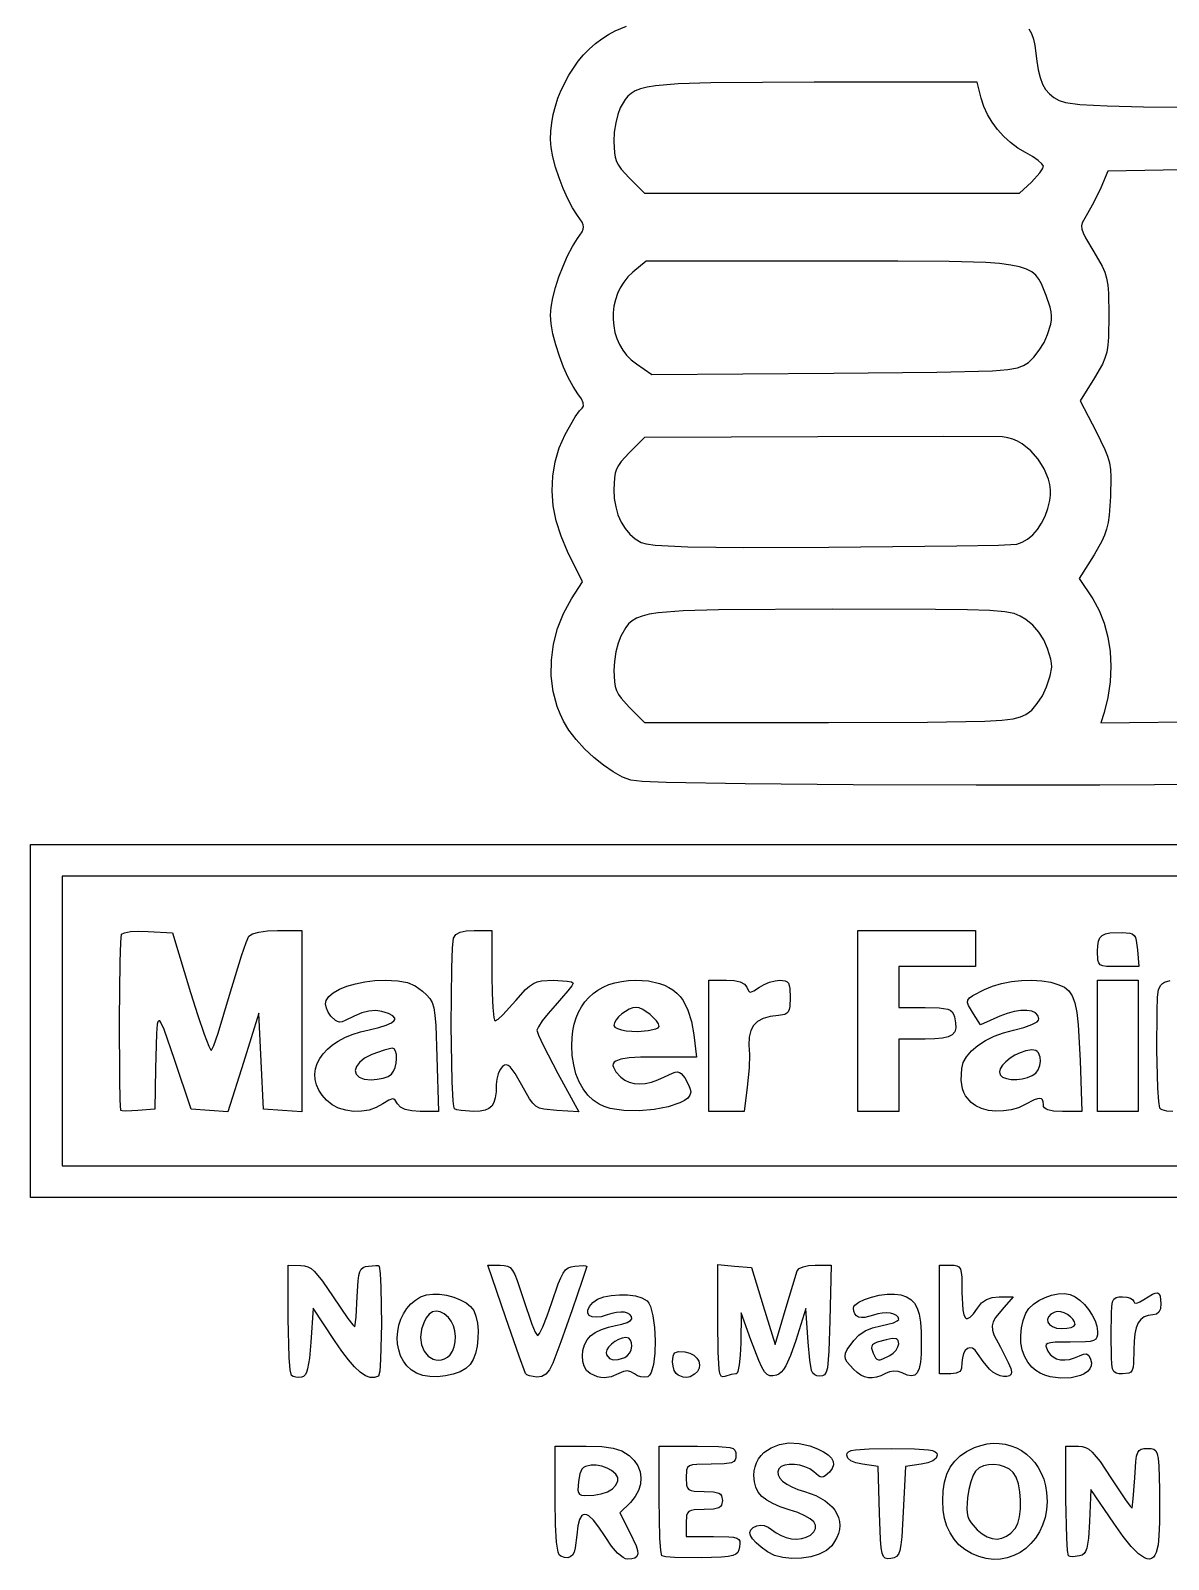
# Model space of a CAD drawing. Extents: x -22 to 140, y -125 to 113.
# Drawn here: x -21.8 to 67, y -125.5 to -6.3 of the extents above; entities that cross this region are included whole.
import ezdxf

# ---------------------------------------------------------------- set-up
doc = ezdxf.new("R2010")
doc.units = 0
doc.layers.get('0').update_dxf_attribs({"linetype": 'CONTINUOUS'})

msp = doc.modelspace()

# ---------------------------------------------------------------- linework, layer by layer
at = {"color": 7}
for points in [[(25.022129, -64.73367), (24.354734, -64.483288), (23.62645, -64.083768), (22.868941, -63.56289), (22.113872, -62.948431), (21.392908, -62.268159), (20.737713, -61.549859), (20.179952, -60.821299), (19.751291, -60.110257), (19.493739, -59.556721), (19.276529, -58.986663), (18.96251, -57.806404), (18.807981, -56.588347), (18.811687, -55.351353), (18.972376, -54.114285), (19.288795, -52.896005), (19.759689, -51.715374), (20.383806, -50.591254), (21.241423, -49.25691), (20.082336, -46.887088), (19.569827, -45.696288), (19.197066, -44.508739), (18.96416, -43.329792), (18.871214, -42.164796), (18.918337, -41.019095), (19.105634, -39.898038), (19.433212, -38.806978), (19.901177, -37.751258), (20.678777, -36.394466), (20.998926, -35.930055), (21.215797, -35.698128), (21.322537, -35.542714), (21.300459, -35.297494), (21.153133, -34.974445), (20.884128, -34.585552), (20.502534, -34.020131), (20.124413, -33.314011), (19.764375, -32.509034), (19.437034, -31.64704), (19.157, -30.769868), (18.938885, -29.919363), (18.797301, -29.137359), (18.746859, -28.465704), (18.794319, -27.837556), (18.928338, -27.104165), (19.136381, -26.301184), (19.405912, -25.464265), (19.724393, -24.629054), (20.079288, -23.831206), (20.45806, -23.106366), (20.848173, -22.49019), (21.205349, -21.953118), (21.294824, -21.754208), (21.324963, -21.575917), (21.295821, -21.39889), (21.207452, -21.203782), (20.853253, -20.681905), (20.470557, -20.086354), (20.09478, -19.372955), (19.739516, -18.579933), (19.418361, -17.745524), (19.144909, -16.907947), (18.932755, -16.105434), (18.795493, -15.376215), (18.746718, -14.758512), (18.77132, -14.102393), (18.843823, -13.447762), (18.962283, -12.797892), (19.124749, -12.156056), (19.329275, -11.525527), (19.573913, -10.909577), (20.175733, -9.734505), (20.52902, -9.181928), (20.914628, -8.657017), (21.330608, -8.163052), (21.775014, -7.703301), (22.245897, -7.281034), (22.741309, -6.899529), (23.259304, -6.562056), (23.797932, -6.271889), (24.6699, -5.918208)], [(56.074634, -6.132884), (56.278004, -6.49434), (56.426788, -6.920063), (56.536559, -7.415443), (56.701331, -8.636728), (56.805166, -9.328201), (56.94928, -9.923777), (57.138581, -10.430597), (57.377984, -10.855799), (57.672396, -11.20652), (58.026732, -11.489902), (58.445899, -11.713077), (58.93481, -11.883187), (60.058633, -12.01961), (62.184618, -12.131627), (65.007972, -12.207652), (68.2239, -12.236106)], [(56.266266, -18.075552), (56.925537, -17.358103), (57.126087, -17.056995), (57.199744, -16.847998), (57.090008, -16.651283), (56.791225, -16.38361), (56.34903, -16.08015), (55.809066, -15.776075), (55.208065, -15.424218), (54.640031, -15.002366), (54.112676, -14.52), (53.633714, -13.986603), (53.210863, -13.411654), (52.851834, -12.804637), (52.564346, -12.17503), (52.356105, -11.532317), (52.038775, -10.297595), (39.325962, -10.297595), (31.262085, -10.334061), (28.718583, -10.412806), (26.944019, -10.561374), (26.292741, -10.668751), (25.770881, -10.801875), (25.3575, -10.963509), (25.031659, -11.156417), (24.772418, -11.383366), (24.558839, -11.647114), (24.184908, -12.296072), (23.991131, -12.800231), (23.832448, -13.459508), (23.725232, -14.188415), (23.685855, -14.901463), (23.729813, -15.790263), (23.796389, -16.144065), (23.903032, -16.46194), (24.057492, -16.762239), (24.267523, -17.063314), (24.885299, -17.741206), (26.084744, -18.94065), (40.708766, -18.94065), (55.332816, -18.94065), (56.266266, -18.075552)], [(69.445203, -17.108557), (62.229966, -17.216526), (61.679068, -18.519668), (61.117466, -19.701967), (60.540838, -20.714572), (60.233709, -21.256114), (60.178385, -21.49245), (60.196899, -21.745025), (60.295479, -22.043235), (60.480391, -22.416476), (61.13419, -23.505645), (61.783758, -24.626928), (61.992233, -25.10085), (62.137947, -25.579042), (62.231989, -26.108073), (62.285437, -26.73451), (62.314895, -28.465867), (62.28527, -30.184925), (62.232963, -30.809003), (62.142087, -31.334868), (62.002455, -31.806591), (61.803889, -32.268242), (61.189223, -33.337587), (60.063552, -35.148401), (61.310438, -37.539775), (61.992352, -38.920979), (62.206953, -39.464951), (62.351307, -39.974159), (62.435906, -40.495844), (62.47124, -41.077244), (62.436081, -42.608167), (62.331978, -44.060364), (62.247486, -44.631158), (62.130003, -45.138792), (61.971013, -45.613543), (61.761988, -46.085695), (61.159759, -47.143323), (60.00468, -49.001457), (61.055365, -50.587715), (61.55975, -51.485633), (61.955493, -52.481573), (62.240676, -53.556408), (62.413391, -54.691009), (62.47172, -55.866247), (62.413749, -57.062994), (62.237569, -58.262119), (61.941261, -59.444495), (61.69172, -60.260622), (70.646349, -60.15005)], [(56.027842, -32.137943), (56.454175, -31.738991), (56.879066, -31.197925), (57.253304, -30.585768), (57.527684, -29.973538), (57.77859, -29.161317), (57.83624, -28.828904), (57.847388, -28.512533), (57.811057, -28.18739), (57.726275, -27.828661), (57.40746, -26.911181), (57.046864, -26.009515), (56.850669, -25.646654), (56.608579, -25.336856), (56.294121, -25.075927), (55.880818, -24.859674), (55.342203, -24.683912), (54.651797, -24.544443), (53.783128, -24.43708), (52.709724, -24.357629), (49.84282, -24.265707), (45.839295, -24.235139), (40.487363, -24.232317), (26.20943, -24.232317), (25.168453, -25.108225), (24.788373, -25.472698), (24.462375, -25.876766), (24.190223, -26.31431), (23.971679, -26.779214), (23.806509, -27.265353), (23.694475, -27.766617), (23.635343, -28.276883), (23.628874, -28.790034), (23.674835, -29.29995), (23.772987, -29.800513), (23.923096, -30.285605), (24.124925, -30.74911), (24.378238, -31.184906), (24.682799, -31.586878), (25.038372, -31.948905), (25.44472, -32.264869), (26.6563, -33.081344), (40.844346, -32.978358), (48.884721, -32.905466), (53.23297, -32.788826), (54.426823, -32.691725), (55.182781, -32.556828), (55.66255, -32.37519), (56.027845, -32.137858), (56.027845, -32.137858)], [(55.135946, -46.309701), (55.55801, -46.172414), (55.971869, -45.926282), (56.367299, -45.58477), (56.734086, -45.161344), (57.062011, -44.669462), (57.340858, -44.122586), (57.560404, -43.534183), (57.710434, -42.917711), (57.756015, -42.507239), (57.749891, -42.090024), (57.695273, -41.670365), (57.595346, -41.252572), (57.272343, -40.439792), (56.806431, -39.686111), (56.223162, -39.025965), (55.548089, -38.493787), (55.18411, -38.286444), (54.806765, -38.124006), (54.419243, -38.010775), (54.024741, -37.951054), (49.427708, -37.917693), (39.613769, -37.93584), (26.084741, -37.990721), (24.885297, -39.190165), (24.266092, -39.86942), (24.056002, -40.170885), (23.90176, -40.471892), (23.795494, -40.791181), (23.729335, -41.147495), (23.685852, -42.046152), (23.723059, -42.751606), (23.832428, -43.416355), (24.010583, -44.033835), (24.254149, -44.597492), (24.559749, -45.100762), (24.924007, -45.537092), (25.343547, -45.899919), (25.814993, -46.182684), (26.217408, -46.300765), (26.923148, -46.395832), (29.455031, -46.522307), (33.831496, -46.572898), (40.47339, -46.558392), (50.443192, -46.454241), (53.689755, -46.382937), (55.135935, -46.309695), (55.135935, -46.309703)], [(55.822232, -59.610602), (56.288519, -59.250871), (56.729929, -58.749478), (57.121766, -58.13937), (57.439337, -57.453479), (57.739048, -56.582934), (57.849967, -55.918856), (57.836364, -55.605183), (57.777656, -55.272254), (57.527695, -54.454137), (57.233602, -53.787226), (56.841051, -53.175366), (56.366063, -52.639739), (55.824653, -52.201538), (55.40165, -51.935936), (54.913253, -51.736286), (54.182966, -51.593177), (53.034294, -51.497196), (51.290742, -51.438929), (48.77582, -51.408965), (40.725877, -51.396293), (31.86404, -51.432341), (29.085097, -51.513221), (27.157836, -51.667847), (26.455075, -51.780276), (25.895022, -51.920098), (25.454275, -52.090297), (25.109429, -52.293856), (24.837081, -52.533764), (24.613827, -52.813001), (24.220985, -53.501414), (24.013202, -54.032652), (23.843051, -54.714106), (23.728086, -55.457999), (23.685864, -56.176551), (23.729822, -57.06535), (23.796398, -57.419153), (23.903041, -57.737028), (24.057501, -58.037326), (24.267532, -58.338401), (24.885308, -59.016293), (26.084752, -60.215738), (40.441284, -60.215738), (48.169254, -60.197817), (52.634179, -60.117527), (53.959198, -60.041553), (54.847893, -59.935059), (55.426742, -59.793068), (55.822226, -59.610602), (55.822226, -59.610602)], [(70.144315, -65.055552), (61.601231, -65.111864), (51.968383, -65.122363), (42.369912, -65.088397), (33.929949, -65.011356), (27.772635, -64.892609), (25.901264, -64.818023), (25.022107, -64.733526), (25.022248, -64.733526)], [(-21.822454, -83.499221), (-21.822454, -69.740887), (58.963686, -69.740887), (139.749798, -69.740887), (139.749798, -83.499221), (139.749798, -97.257554), (58.963686, -97.257554), (-21.822454, -97.257554), (-21.822454, -83.499221)], [(137.280353, -83.499221), (137.280353, -72.210332), (58.963686, -72.210332), (-19.35301, -72.210332), (-19.35301, -83.499221), (-19.35301, -94.788109), (58.963686, -94.788109), (137.280353, -94.788109), (137.280353, -83.499221)], [(-14.786753, -90.487878), (-14.833275, -89.671288), (-14.862408, -88.027914), (-14.872907, -83.39917), (-14.827052, -78.878385), (-14.78574, -77.369958), (-14.733639, -76.742296), (-14.503368, -76.619114), (-14.031459, -76.534543), (-13.386688, -76.496156), (-12.637828, -76.511508), (-10.751794, -76.62004), (-9.347823, -81.277965), (-8.783802, -83.074877), (-8.285962, -84.52417), (-7.908222, -85.477855), (-7.781239, -85.722604), (-7.7045, -85.787955), (-7.519317, -85.402485), (-7.192058, -84.462293), (-6.296184, -81.482805), (-5.371141, -78.417239), (-5.012338, -77.383874), (-4.788638, -76.884623), (-4.511311, -76.707664), (-4.010283, -76.568088), (-3.33952, -76.476533), (-2.552986, -76.443651), (-0.655917, -76.443651), (-0.655917, -83.51949), (-0.655917, -90.595331), (-2.155222, -90.486851), (-3.654528, -90.378373), (-3.830917, -86.640283), (-4.007306, -82.902194), (-5.220128, -86.745521), (-6.432921, -90.588852), (-7.865959, -90.483614), (-9.29897, -90.378373), (-10.590786, -86.497818), (-11.394572, -84.17641), (-11.646974, -83.620562), (-11.743003, -83.497282), (-11.821659, -83.478401), (-11.885001, -83.564902), (-11.935084, -83.757764), (-12.003703, -84.466489), (-12.072368, -87.20337), (-12.121192, -90.37837), (-13.444109, -90.487861), (-14.384217, -90.533028), (-14.674711, -90.521739), (-14.786753, -90.487864), (-14.786753, -90.487864)], [(11.248896, -90.347518), (11.198202, -90.159058), (11.153031, -89.723522), (11.079887, -88.249419), (11.006781, -83.856534), (11.03962, -79.380136), (11.098906, -77.801642), (11.188444, -77.0315), (11.370074, -76.766962), (11.688224, -76.584071), (12.156224, -76.47793), (12.787402, -76.44364), (14.16078, -76.44364), (14.16078, -79.971417), (14.182717, -81.341189), (14.242454, -82.462912), (14.330872, -83.220831), (14.382987, -83.427192), (14.438853, -83.499195), (14.651527, -83.373931), (15.025035, -83.032868), (16.043907, -81.911695), (16.805142, -81.054092), (17.114512, -80.774444), (17.40945, -80.576115), (17.714752, -80.445517), (18.055218, -80.369057), (18.940833, -80.324195), (20.049603, -80.390328), (20.386899, -80.461911), (20.510779, -80.549327), (20.399434, -80.757536), (20.096265, -81.158021), (19.099668, -82.305336), (18.55176, -82.930876), (18.103071, -83.502413), (17.799902, -83.956768), (17.688557, -84.23076), (17.816976, -84.61955), (18.166631, -85.38646), (19.316048, -87.610998), (20.943539, -90.596675), (19.227853, -90.48752), (18.233827, -90.390181), (17.889558, -90.296128), (17.607612, -90.143059), (17.358362, -89.909407), (17.11218, -89.573597), (16.510505, -88.509235), (15.988488, -87.590771), (15.606611, -87.082737), (15.448531, -86.963504), (15.301854, -86.923925), (15.158703, -86.956347), (15.011199, -87.053124), (14.817976, -87.291316), (14.659741, -87.634538), (14.552825, -88.036883), (14.513557, -88.452429), (14.496815, -89.033742), (14.440597, -89.502355), (14.33591, -89.869117), (14.173761, -90.144868), (13.94516, -90.340462), (13.641115, -90.466743), (13.252632, -90.534558), (12.770722, -90.554765), (11.78142, -90.493892), (11.433094, -90.427999), (11.248895, -90.347532), (11.248895, -90.347532)], [(42.735784, -83.499204), (42.735784, -76.443648), (47.321896, -76.443648), (51.90801, -76.443648), (51.90801, -77.854759), (51.90801, -79.26587), (48.909396, -79.26587), (45.910784, -79.26587), (45.910784, -80.85337), (45.910784, -82.44087), (47.986303, -82.44087), (49.080964, -82.465706), (49.736485, -82.568717), (49.940593, -82.662914), (50.084148, -82.792705), (50.183556, -82.963436), (50.255232, -83.180459), (50.353953, -83.658261), (50.366766, -84.043607), (50.282065, -84.345359), (50.088246, -84.572376), (49.773704, -84.733519), (49.326836, -84.837651), (48.736035, -84.893633), (47.989693, -84.910312), (45.910787, -84.910312), (45.910787, -87.732534), (45.910787, -90.554756), (44.323287, -90.554756), (42.735787, -90.554756), (42.735787, -83.499201)], [(61.432976, -78.068887), (61.44926, -77.632625), (61.50617, -77.286516), (61.6157, -77.021408), (61.789871, -76.828142), (62.040693, -76.697572), (62.380187, -76.620537), (63.373239, -76.590454), (63.947564, -76.644012), (64.139261, -76.713128), (64.280581, -76.825831), (64.38147, -76.993643), (64.451879, -77.228085), (64.541047, -77.942948), (64.650549, -79.265865), (63.041741, -79.265865), (62.118, -79.245601), (61.832329, -79.199808), (61.639689, -79.112062), (61.521757, -78.968733), (61.46021, -78.756185), (61.432976, -78.068898), (61.432976, -78.068898)], [(1.268331, -89.688851), (0.922151, -89.293195), (0.660373, -88.886987), (0.480738, -88.47396), (0.380988, -88.057855), (0.358868, -87.642409), (0.412114, -87.231358), (0.538472, -86.828444), (0.735683, -86.437399), (1.001489, -86.061968), (1.333632, -85.705882), (1.729854, -85.372885), (2.187895, -85.066711), (2.7055, -84.791096), (3.280409, -84.549784), (3.910364, -84.346508), (4.593107, -84.185006), (5.352526, -84.013985), (5.933989, -83.836104), (6.335835, -83.653737), (6.5564, -83.469263), (6.598183, -83.376979), (6.594023, -83.285056), (6.447039, -83.103491), (6.113785, -82.926942), (5.592599, -82.757786), (5.10571, -82.687456), (4.58177, -82.72684), (4.021243, -82.875859), (3.424596, -83.134426), (2.72048, -83.473606), (2.47813, -83.557672), (2.283744, -83.584455), (2.118443, -83.553723), (1.963346, -83.465286), (1.608242, -83.114453), (1.397676, -82.819062), (1.257425, -82.493302), (1.199683, -82.176727), (1.23664, -81.908898), (1.440202, -81.595968), (1.791592, -81.301525), (2.27001, -81.032734), (2.854655, -80.796757), (3.524726, -80.60075), (4.259422, -80.451881), (5.037943, -80.357305), (5.839487, -80.32419), (6.832387, -80.362174), (7.580649, -80.49639), (8.188629, -80.75724), (8.760684, -81.175118), (9.081031, -81.462719), (9.325352, -81.739243), (9.505808, -82.060488), (9.634564, -82.482247), (9.723784, -83.060323), (9.78563, -83.850508), (9.875857, -86.290396), (10.001756, -90.554756), (8.571003, -90.554756), (7.921725, -90.518894), (7.414449, -90.410719), (7.046502, -90.229346), (6.815213, -89.973898), (6.615793, -89.670543), (6.520348, -89.594707), (6.413583, -89.56942), (6.123595, -89.670537), (5.66084, -89.973892), (5.151005, -90.258838), (4.58599, -90.449335), (3.987781, -90.546815), (3.378364, -90.552685), (2.779725, -90.468402), (2.21385, -90.29538), (1.702724, -90.035047), (1.268333, -89.688825), (1.268333, -89.688839)], [(22.543682, -90.002529), (22.069188, -89.685537), (21.647791, -89.281646), (21.282626, -88.797604), (20.976827, -88.24015), (20.733528, -87.616027), (20.555862, -86.931983), (20.446965, -86.194759), (20.409969, -85.411098), (20.43152, -84.826701), (20.495621, -84.273901), (20.601446, -83.753539), (20.748169, -83.266461), (20.934964, -82.813508), (21.161005, -82.395523), (21.425466, -82.013346), (21.72752, -81.667821), (22.066342, -81.359793), (22.441105, -81.090101), (22.850984, -80.859588), (23.295151, -80.669099), (23.772782, -80.519473), (24.283049, -80.411554), (24.825127, -80.346186), (25.39819, -80.324201), (26.39193, -80.384086), (27.251596, -80.567459), (27.633011, -80.707199), (27.983137, -80.879902), (28.302717, -81.086266), (28.592494, -81.32699), (28.853214, -81.602769), (29.085616, -81.9143), (29.468444, -82.647412), (29.746927, -83.531902), (29.92701, -84.57335), (30.134049, -86.321423), (26.909914, -86.321423), (25.768291, -86.337115), (24.883053, -86.389162), (24.241422, -86.485047), (23.830619, -86.632246), (23.707785, -86.727425), (23.637866, -86.838237), (23.619264, -86.965615), (23.650384, -87.110494), (23.855394, -87.456498), (24.24012, -87.883726), (24.53362, -88.117025), (24.876373, -88.283034), (25.262651, -88.381778), (25.686728, -88.413282), (26.142874, -88.377578), (26.625363, -88.274689), (27.128466, -88.104644), (27.646458, -87.86747), (28.266254, -87.568563), (28.4821, -87.49645), (28.655103, -87.476751), (28.800145, -87.510106), (28.932123, -87.597158), (29.216431, -87.934893), (29.545951, -88.526431), (29.646188, -88.816053), (29.683001, -89.052674), (29.624022, -89.289673), (29.455372, -89.510712), (29.18949, -89.714129), (28.838815, -89.898276), (27.932823, -90.202134), (26.836893, -90.409048), (25.650519, -90.50578), (24.473195, -90.479081), (23.91902, -90.415319), (23.404418, -90.31574), (22.941827, -90.178684), (22.543682, -90.002501), (22.543682, -90.002512)], [(31.094112, -85.43947), (31.094112, -80.324192), (32.467462, -80.324192), (33.083124, -80.358406), (33.551621, -80.461352), (33.874247, -80.63348), (34.052281, -80.87524), (34.188834, -81.156231), (34.264312, -81.226479), (34.355819, -81.249904), (34.620583, -81.156243), (35.050473, -80.875251), (35.419343, -80.66129), (35.842114, -80.486075), (36.266611, -80.367686), (36.640654, -80.324204), (37.059161, -80.370502), (37.200046, -80.442285), (37.302798, -80.558849), (37.372998, -80.729469), (37.416229, -80.963414), (37.444112, -81.65837), (37.415009, -82.365305), (37.368434, -82.603504), (37.29145, -82.779032), (37.177257, -82.902524), (37.019057, -82.984608), (36.543456, -83.067079), (35.875586, -83.156848), (35.331035, -83.311261), (34.902794, -83.53968), (34.583869, -83.851468), (34.367258, -84.255991), (34.245959, -84.762614), (34.21297, -85.380695), (34.261295, -86.119603), (34.244248, -87.151458), (34.100151, -88.677242), (33.865568, -90.554759), (32.479829, -90.554759), (31.094118, -90.554759), (31.094118, -85.439481)], [(51.555235, -89.849201), (51.132415, -89.340193), (50.989224, -89.07662), (50.887254, -88.791514), (50.794191, -88.110218), (50.827666, -87.203367), (50.943419, -86.746537), (51.203704, -86.288993), (51.592034, -85.84291), (52.091922, -85.420474), (52.686886, -85.033866), (53.360444, -84.695264), (54.096104, -84.416858), (54.877385, -84.210821), (55.684089, -84.010108), (56.30567, -83.787076), (56.705488, -83.557948), (56.810785, -83.446166), (56.846901, -83.338944), (56.779913, -83.073248), (56.590014, -82.873808), (56.293808, -82.741753), (55.9079, -82.678211), (55.448888, -82.684307), (54.933375, -82.761176), (54.37797, -82.909946), (53.799268, -83.131745), (52.303547, -83.793386), (51.752988, -82.953149), (51.349864, -82.293169), (51.2763, -82.066562), (51.301757, -81.877865), (51.436538, -81.70381), (51.690902, -81.521145), (52.599499, -81.036919), (53.221672, -80.775491), (53.932635, -80.571978), (54.703009, -80.428225), (55.503411, -80.346087), (56.304464, -80.327404), (57.076788, -80.374038), (57.791005, -80.487833), (58.417736, -80.67064), (58.843443, -80.874523), (59.184872, -81.153604), (59.452919, -81.546804), (59.658472, -82.093037), (59.81243, -82.831218), (59.925683, -83.800264), (60.073647, -86.586624), (60.20948, -90.554742), (58.704558, -90.554742), (58.0043, -90.526576), (57.538673, -90.435537), (57.385124, -90.363373), (57.279765, -90.271809), (57.219107, -90.159617), (57.199662, -90.025576), (57.185636, -89.812461), (57.138956, -89.660233), (57.05276, -89.568901), (56.920177, -89.538454), (56.734334, -89.568901), (56.488363, -89.660233), (55.788557, -90.025576), (55.26443, -90.26775), (54.691703, -90.432467), (54.093956, -90.520709), (53.494767, -90.533466), (52.917719, -90.471707), (52.386393, -90.336418), (51.924367, -90.128587), (51.555223, -89.849192), (51.555223, -89.849192)], [(61.433001, -85.439467), (61.433001, -80.32419), (63.020501, -80.32419), (64.608001, -80.32419), (64.608001, -85.439467), (64.608001, -90.554745), (63.020501, -90.554745), (61.433001, -90.554745), (61.433001, -85.439467)], [(66.286348, -90.290162), (66.202638, -89.777559), (66.135582, -88.73551), (66.058874, -85.755297), (66.071095, -82.733986), (66.115209, -81.640567), (66.187139, -81.056048), (66.362481, -80.700124), (66.489094, -80.572847), (66.650251, -80.47539), (67.101937, -80.35802)], [(27.213557, -83.926815), (27.159863, -83.727442), (27.01345, -83.495498), (26.530491, -83.006827), (25.940719, -82.606662), (25.660791, -82.485349), (25.420176, -82.440859), (25.158945, -82.479842), (24.874832, -82.587126), (24.309116, -82.948647), (24.063088, -83.1739), (23.865331, -83.409491), (23.733632, -83.640936), (23.685779, -83.853737), (23.762326, -83.980793), (23.970749, -84.101898), (24.279222, -84.203348), (24.655918, -84.27144), (25.53087, -84.31313), (26.357245, -84.254975), (26.972366, -84.118899), (27.14987, -84.028486), (27.213557, -83.926815), (27.213557, -83.926815)], [(6.329114, -87.661973), (6.500991, -87.425347), (6.627596, -87.123761), (6.708069, -86.786957), (6.74155, -86.444686), (6.727176, -86.126695), (6.664088, -85.86273), (6.551424, -85.682537), (6.388324, -85.615862), (5.771802, -85.766015), (4.800824, -86.127026), (4.243708, -86.41424), (3.842382, -86.731396), (3.597482, -87.057459), (3.509643, -87.3714), (3.579501, -87.652185), (3.807692, -87.878787), (4.194851, -88.030171), (4.741614, -88.085306), (5.227035, -88.051902), (5.688155, -87.960951), (6.072879, -87.826345), (6.329114, -87.661973), (6.329114, -87.661973)], [(56.613887, -87.562343), (56.80233, -87.303393), (56.928811, -86.984916), (56.982258, -86.647319), (56.951594, -86.331004), (56.819046, -85.993261), (56.728512, -85.883473), (56.61525, -85.81018), (56.300846, -85.764373), (55.836478, -85.838459), (55.40209, -85.974981), (54.985485, -86.170795), (54.603934, -86.409945), (54.2747, -86.676459), (54.01505, -86.95438), (53.842248, -87.227743), (53.773566, -87.480583), (53.826266, -87.69694), (54.021117, -87.878172), (54.323084, -87.999762), (54.700553, -88.063239), (55.121905, -88.070126), (55.555529, -88.021953), (55.969811, -87.920249), (56.333135, -87.766533), (56.613887, -87.56234), (56.613887, -87.56234)], [(67.292304, -90.567566), (66.828765, -90.531882), (66.474887, -90.440826), (66.356458, -90.37322), (66.286306, -90.290198), (66.286306, -90.290198)], [(31.79993, -106.975309), (31.79993, -102.506551), (33.109074, -102.61604), (34.418247, -102.72553), (35.345375, -105.724142), (36.272475, -108.722764), (37.054061, -106.076919), (37.981698, -102.990114), (38.137476, -102.818734), (38.453649, -102.678535), (38.884529, -102.583883), (39.384427, -102.549142), (40.641078, -102.549142), (40.542018, -106.870669), (40.470167, -109.255901), (40.353042, -110.551431), (40.258322, -110.893592), (40.129262, -111.086965), (39.95819, -111.172766), (39.73743, -111.192211), (39.526012, -111.175024), (39.357243, -111.109763), (39.224254, -110.975936), (39.120174, -110.75304), (38.971245, -109.958034), (38.855486, -108.560726), (38.679097, -105.929218), (37.877586, -108.433387), (37.47096, -109.593541), (37.100092, -110.40204), (36.921273, -110.686599), (36.743239, -110.897859), (36.563271, -111.040692), (36.378647, -111.119974), (36.09216, -111.177169), (35.851171, -111.168025), (35.63826, -111.068561), (35.436005, -110.854817), (35.226986, -110.50283), (34.993777, -109.988632), (34.385114, -108.377739), (33.618881, -106.253328), (33.591223, -108.634589), (33.554932, -109.55918), (33.476584, -110.316346), (33.367697, -110.827941), (33.305394, -110.967238), (33.239772, -111.015839), (32.847071, -111.078735), (32.357827, -111.229961), (32.19295, -111.262406), (32.063602, -111.19728), (31.965606, -111.002758), (31.894791, -110.647014), (31.817995, -109.324563), (31.79982, -106.975329), (31.799933, -106.975329)], [(-1.466594, -111.145537), (-1.56265, -110.720087), (-1.641314, -109.744555), (-1.71399, -106.72362), (-1.71399, -102.549085), (-0.743851, -102.564071), (-0.456493, -102.589866), (-0.190056, -102.667449), (0.070243, -102.811106), (0.339191, -103.035131), (0.962163, -103.781459), (1.797136, -105.020779), (2.939364, -106.712416), (3.312377, -107.201468), (3.479717, -107.350741), (3.582524, -106.608908), (3.672757, -104.982233), (3.739504, -103.764568), (3.792542, -103.361727), (3.868471, -103.06972), (3.974629, -102.868685), (4.118352, -102.738753), (4.306978, -102.660058), (4.547843, -102.612732), (5.119185, -102.56623), (5.301378, -102.577858), (5.378254, -102.612735), (5.461227, -103.203076), (5.516977, -104.266523), (5.550477, -107.142469), (5.486097, -109.900003), (5.419497, -110.815439), (5.331179, -111.198561), (5.020903, -111.318026), (4.68145, -111.308543), (4.310315, -111.168115), (3.904991, -110.894715), (3.462971, -110.486325), (2.981751, -109.940931), (2.458823, -109.256514), (1.891681, -108.431053), (0.226288, -105.900451), (0.049899, -108.542955), (-0.061189, -109.809322), (-0.205893, -110.64058), (-0.296844, -110.915806), (-0.403388, -111.109577), (-0.527923, -111.230997), (-0.672844, -111.289174), (-0.904512, -111.309918), (-1.131388, -111.289739), (-1.32743, -111.233368), (-1.466594, -111.145512), (-1.466594, -111.145512)], [(16.796568, -110.999064), (16.288819, -109.637576), (15.254845, -106.666445), (13.846133, -102.549057), (14.823412, -102.549057), (15.13015, -102.562039), (15.380566, -102.617363), (15.591393, -102.739647), (15.779362, -102.953495), (15.961206, -103.283518), (16.153657, -103.754321), (16.63731, -105.216689), (17.30139, -107.145955), (17.560398, -107.768071), (17.723217, -108.038392), (17.791205, -108.013556), (17.889243, -107.882535), (18.156982, -107.34425), (18.489475, -106.50818), (18.849763, -105.458966), (19.34293, -104.011041), (19.544572, -103.525108), (19.734414, -103.169127), (19.926075, -102.921559), (20.133174, -102.760851), (20.369332, -102.665457), (20.648168, -102.61383), (21.298761, -102.57711), (21.496679, -102.598728), (21.56937, -102.645594), (21.22882, -103.749379), (20.440915, -106.04005), (19.556273, -108.517961), (18.925512, -110.183464), (18.663384, -110.708646), (18.382908, -111.053527), (18.064432, -111.235383), (17.688306, -111.271487), (17.113384, -111.167909), (16.908082, -111.087191), (16.796568, -110.999115), (16.796568, -110.999087)], [(52.995962, -110.66149), (52.491448, -110.054737), (52.062794, -109.423748), (51.872015, -109.16898), (51.669532, -109.026906), (51.466792, -108.99063), (51.275242, -109.053249), (51.106335, -109.207867), (50.971512, -109.447581), (50.882222, -109.765493), (50.849916, -110.154703), (50.810529, -110.577543), (50.755394, -110.727473), (50.671388, -110.84153), (50.401028, -110.977389), (49.967972, -111.015848), (49.086024, -111.015848), (49.086024, -106.782503), (49.086024, -102.54917), (49.967972, -102.54917), (50.247826, -102.557157), (50.461307, -102.595466), (50.617371, -102.68559), (50.724973, -102.849025), (50.793071, -103.10727), (50.830623, -103.481821), (50.849927, -104.665831), (50.911373, -106.01991), (50.993316, -106.42681), (51.113972, -106.658303), (51.189887, -106.709371), (51.276763, -106.717922), (51.485114, -106.609154), (51.74245, -106.335531), (52.052194, -105.900567), (52.378852, -105.496177), (52.753547, -105.22263), (53.199961, -105.067563), (53.741774, -105.018623), (54.853447, -105.018623), (54.138889, -105.812373), (53.465173, -106.633676), (53.285093, -106.963472), (53.20595, -107.277656), (53.225056, -107.604941), (53.339717, -107.974048), (53.844957, -108.952586), (54.465603, -110.148291), (54.655372, -110.599403), (54.726224, -110.868847), (54.679426, -111.05548), (54.546674, -111.176884), (54.346734, -111.235309), (54.098367, -111.233052), (53.820344, -111.172269), (53.531428, -111.055257), (53.250383, -110.884264), (52.995976, -110.66154), (52.995976, -110.66154)], [(8.292255, -110.974401), (7.883744, -110.715168), (7.54207, -110.394067), (7.26598, -110.020854), (7.054225, -109.605284), (6.905551, -109.157112), (6.818709, -108.6861), (6.792445, -108.202002), (6.82551, -107.714573), (6.916652, -107.233573), (7.064619, -106.768759), (7.26816, -106.329884), (7.526024, -105.926707), (7.836958, -105.568987), (8.199713, -105.266479), (8.613036, -105.028938), (9.075675, -104.866121), (9.556705, -104.798179), (10.088715, -104.811951), (10.643157, -104.897992), (11.191481, -105.046867), (11.70514, -105.249133), (12.155584, -105.495352), (12.514265, -105.776087), (12.752636, -106.081895), (12.930225, -106.529468), (13.043261, -107.063884), (13.093813, -107.652987), (13.08395, -108.264619), (13.015741, -108.866621), (12.891255, -109.426843), (12.712562, -109.913126), (12.48173, -110.293314), (12.14179, -110.602514), (11.684773, -110.858196), (11.142967, -111.055108), (10.548663, -111.188), (9.934149, -111.251625), (9.331717, -111.240731), (8.773655, -111.150073), (8.292254, -110.974398), (8.292254, -110.974398)], [(21.833953, -110.987515), (21.566274, -110.755695), (21.377427, -110.434933), (21.267031, -110.050484), (21.2347, -109.627599), (21.280053, -109.191535), (21.402705, -108.767539), (21.602273, -108.380871), (21.878375, -108.056779), (22.236228, -107.807856), (22.721334, -107.572841), (23.270029, -107.378198), (23.818652, -107.250385), (24.315062, -107.144758), (24.721584, -107.010533), (24.996264, -106.864943), (25.097147, -106.725218), (25.056415, -106.537625), (24.940201, -106.390279), (24.757477, -106.284556), (24.517216, -106.221829), (24.228391, -106.203485), (23.899974, -106.230888), (23.540938, -106.305401), (23.160256, -106.42841), (22.695209, -106.567647), (22.301311, -106.613678), (21.989384, -106.575866), (21.770248, -106.463581), (21.654727, -106.28619), (21.653654, -106.053057), (21.777823, -105.77355), (22.038071, -105.457038), (22.400978, -105.207285), (22.898203, -105.021555), (23.48645, -104.901182), (24.122423, -104.847497), (24.762825, -104.861834), (25.36436, -104.945538), (25.88373, -105.099934), (26.277641, -105.326358), (26.420354, -105.500097), (26.544964, -105.760785), (26.739436, -106.490891), (26.860182, -107.41242), (26.906326, -108.421128), (26.876993, -109.412761), (26.771306, -110.283069), (26.58839, -110.927806), (26.467697, -111.133007), (26.327369, -111.242721), (26.080541, -111.289349), (25.802979, -111.264937), (25.528666, -111.176432), (25.291585, -111.030814), (25.021102, -110.858354), (24.743333, -110.794727), (24.437931, -110.839275), (24.084549, -110.991331), (23.479689, -111.252294), (22.934662, -111.338716), (22.669732, -111.316448), (22.401934, -111.250524), (21.833968, -110.987659), (21.833968, -110.987546)], [(42.383266, -110.663061), (41.887851, -110.101919), (41.765064, -109.868391), (41.725844, -109.641107), (41.770407, -109.401229), (41.898967, -109.129917), (42.408949, -108.417645), (42.813579, -108.002936), (43.30757, -107.66942), (43.881415, -107.42227), (44.525615, -107.266658), (45.063604, -107.159329), (45.50417, -107.030884), (45.801855, -106.897449), (45.911185, -106.775151), (45.863896, -106.60253), (45.731438, -106.462573), (45.527919, -106.35766), (45.267448, -106.290175), (44.964132, -106.262489), (44.632084, -106.276995), (44.285413, -106.336078), (43.938226, -106.442118), (43.267804, -106.623369), (43.000977, -106.63367), (42.780833, -106.59079), (42.608186, -106.495023), (42.483853, -106.346665), (42.408655, -106.146002), (42.383396, -105.89332), (42.41181, -105.77471), (42.493327, -105.656222), (42.793335, -105.425776), (43.238758, -105.214304), (43.784923, -105.034125), (44.387163, -104.897561), (45.000807, -104.816927), (45.581188, -104.804566), (46.08364, -104.872762), (46.510143, -105.016577), (46.858521, -105.223651), (47.135321, -105.509622), (47.347104, -105.890122), (47.500415, -106.380794), (47.601809, -106.997269), (47.657842, -107.755188), (47.675057, -108.670183), (47.658717, -109.479532), (47.605681, -110.120707), (47.50985, -110.60299), (47.365138, -110.935663), (47.165457, -111.127997), (46.90472, -111.18927), (46.576843, -111.128768), (46.175738, -110.95576), (45.871225, -110.848947), (45.540893, -110.821741), (45.203045, -110.873455), (44.875991, -111.003436), (44.510466, -111.176712), (44.170103, -111.289657), (43.850029, -111.341606), (43.545367, -111.331897), (43.251244, -111.259851), (42.962787, -111.124814), (42.675124, -110.926112), (42.383376, -110.663084), (42.383235, -110.663084)], [(56.301927, -110.502762), (55.978388, -110.107925), (55.728186, -109.651004), (55.552639, -109.144043), (55.453062, -108.599086), (55.430767, -108.028178), (55.487078, -107.443366), (55.623307, -106.856688), (55.840771, -106.280193), (56.074462, -105.918793), (56.418364, -105.586886), (56.845789, -105.29559), (57.330054, -105.056031), (57.844475, -104.879332), (58.362367, -104.776611), (58.857049, -104.759001), (59.301831, -104.837608), (59.672631, -105.008607), (60.045145, -105.27593), (60.403601, -105.618317), (60.732235, -106.014509), (61.015284, -106.443244), (61.236981, -106.883256), (61.38156, -107.313287), (61.433258, -107.712073), (61.423945, -107.973348), (61.38232, -108.173678), (61.287851, -108.321111), (61.120003, -108.423696), (60.858244, -108.489476), (60.482042, -108.526501), (59.304171, -108.546454), (58.128032, -108.562569), (57.767942, -108.59321), (57.536683, -108.648226), (57.416894, -108.73462), (57.391212, -108.859385), (57.552702, -109.25201), (57.733178, -109.509128), (57.963773, -109.707646), (58.237523, -109.84655), (58.547471, -109.924819), (58.88666, -109.941442), (59.24813, -109.895394), (59.624916, -109.785661), (60.010068, -109.611225), (60.331333, -109.474553), (60.568501, -109.46682), (60.745937, -109.595113), (60.888005, -109.866523), (60.953006, -110.151367), (60.926026, -110.40979), (60.816752, -110.640447), (60.634829, -110.842002), (60.389922, -111.013113), (60.091689, -111.15244), (59.373896, -111.330384), (58.558734, -111.365112), (57.723492, -111.245898), (57.322491, -111.125214), (56.945453, -110.962022), (56.60204, -110.754987), (56.30191, -110.502765), (56.30191, -110.502765)], [(62.491481, -108.017318), (62.506721, -106.298622), (62.540735, -105.766286), (62.605632, -105.406752), (62.71138, -105.186127), (62.867949, -105.070509), (63.085305, -105.026), (63.373417, -105.01869), (63.715854, -105.048106), (63.996284, -105.128195), (64.185768, -105.246729), (64.255362, -105.391472), (64.316068, -105.495347), (64.482579, -105.49704), (64.731493, -105.401864), (65.039403, -105.215061), (65.702778, -104.804106), (65.935171, -104.717985), (66.110295, -104.713667), (66.234848, -104.792822), (66.315522, -104.957118), (66.372028, -105.547837), (66.334984, -105.944712), (66.220325, -106.219094), (66.02277, -106.378335), (65.737028, -106.429782), (65.367108, -106.466293), (65.05551, -106.579218), (64.799461, -106.773639), (64.596187, -107.054644), (64.442915, -107.427316), (64.33687, -107.896739), (64.275275, -108.467999), (64.25535, -109.146182), (64.23424, -110.180478), (64.195096, -110.510848), (64.125553, -110.740735), (64.017118, -110.888156), (63.861283, -110.971144), (63.373411, -111.015904), (63.085274, -111.008595), (62.867906, -110.964085), (62.711338, -110.848467), (62.605595, -110.627843), (62.540706, -110.268312), (62.506704, -109.735976), (62.491464, -108.017287), (62.491464, -108.017287)], [(10.915481, -109.534048), (11.108838, -109.264137), (11.240113, -108.919871), (11.310384, -108.525149), (11.320731, -108.103873), (11.272231, -107.679942), (11.165964, -107.277253), (11.003009, -106.919705), (10.784445, -106.631201), (10.448873, -106.349698), (10.125997, -106.185008), (9.820025, -106.135283), (9.535164, -106.19869), (9.275619, -106.373382), (9.045597, -106.657529), (8.849304, -107.049282), (8.690949, -107.546809), (8.612236, -108.186708), (8.690556, -108.763968), (8.898361, -109.253982), (9.208103, -109.63214), (9.592234, -109.873836), (9.803587, -109.93582), (10.023206, -109.954447), (10.247649, -109.926676), (10.473471, -109.849398), (10.69723, -109.719547), (10.915481, -109.534048), (10.915481, -109.534048)], [(59.669358, -107.178529), (59.623878, -106.97017), (59.499288, -106.764574), (59.313374, -106.572708), (59.083919, -106.405522), (58.828705, -106.273987), (58.565516, -106.189055), (58.312137, -106.161679), (58.086345, -106.202838), (57.779742, -106.36646), (57.593235, -106.562937), (57.519948, -106.775419), (57.552999, -106.987052), (57.68551, -107.18099), (57.910605, -107.34038), (58.221402, -107.44837), (58.611024, -107.488112), (59.021954, -107.463672), (59.358473, -107.397155), (59.585848, -107.298713), (59.669358, -107.178509), (59.669358, -107.178509)], [(24.539124, -109.743342), (24.762781, -109.60282), (24.929364, -109.392562), (25.037178, -109.139835), (25.084529, -108.87191), (25.069724, -108.616056), (24.991066, -108.399538), (24.846863, -108.249633), (24.635419, -108.193603), (24.341938, -108.233997), (24.041709, -108.344216), (23.753038, -108.507821), (23.494232, -108.708371), (23.283599, -108.929421), (23.139446, -109.154533), (23.08008, -109.367266), (23.123809, -109.551176), (23.350798, -109.818162), (23.634627, -109.935422), (24.016877, -109.908611), (24.539125, -109.74335), (24.539125, -109.74335)], [(45.228628, -109.592333), (45.493578, -109.406744), (45.710556, -109.171387), (45.857165, -108.916459), (45.911013, -108.672147), (45.86496, -108.415918), (45.801943, -108.335301), (45.707421, -108.284795), (45.409318, -108.269413), (44.94158, -108.360447), (44.235172, -108.558336), (44.017934, -108.649516), (43.87883, -108.748367), (43.808474, -108.864521), (43.797496, -109.007608), (43.91608, -109.413108), (44.097718, -109.780414), (44.200729, -109.880106), (44.324899, -109.925604), (44.480002, -109.918238), (44.675808, -109.859346), (45.228639, -109.592319), (45.228639, -109.592319)], [(28.713136, -111.13496), (28.541912, -110.996747), (28.401695, -110.751973), (28.306959, -110.435218), (28.272164, -110.081057), (28.307312, -109.633131), (28.360736, -109.485873), (28.446487, -109.383085), (28.570896, -109.319774), (28.74028, -109.290934), (29.239283, -109.316672), (29.610656, -109.406055), (29.918391, -109.569298), (30.154529, -109.787772), (30.311106, -110.042836), (30.380158, -110.31586), (30.353713, -110.588205), (30.223829, -110.841237), (29.982532, -111.056318), (29.653636, -111.245249), (29.392736, -111.317597), (29.109382, -111.278961), (28.713125, -111.134946), (28.713125, -111.134946)], [(19.540938, -125.244284), (19.430614, -125.143951), (19.337769, -124.932793), (19.201103, -124.144095), (19.124112, -122.810414), (19.099965, -120.86397), (19.099965, -116.660016), (21.521827, -116.660016), (22.750363, -116.69292), (23.640243, -116.80869), (24.308762, -117.032919), (24.873216, -117.391197), (25.267674, -117.771593), (25.553975, -118.198934), (25.731749, -118.66061), (25.80063, -119.144017), (25.760249, -119.63654), (25.61024, -120.125577), (25.350235, -120.59852), (24.979867, -121.042757), (24.156992, -121.865604), (24.944956, -123.407949), (25.417323, -124.437067), (25.52583, -124.798226), (25.547959, -125.070766), (25.482768, -125.264923), (25.329313, -125.390935), (25.08665, -125.459036), (24.753835, -125.479469), (24.590243, -125.4485), (24.405491, -125.35754), (23.984035, -125.00733), (23.512525, -124.452222), (23.01402, -123.71558), (22.523918, -122.969822), (22.098717, -122.433218), (21.736355, -122.10566), (21.578095, -122.02024), (21.434771, -121.987042), (21.306126, -122.006064), (21.191902, -122.077268), (21.005685, -122.376207), (20.87406, -122.883761), (20.794963, -123.599823), (20.676352, -124.590694), (20.580423, -124.925325), (20.453625, -125.161215), (20.291118, -125.304711), (20.088061, -125.36216), (19.839614, -125.339921), (19.540937, -125.244318), (19.540937, -125.244318)], [(27.427353, -125.222787), (27.344452, -124.810469), (27.276565, -123.845698), (27.213852, -120.834712), (27.213852, -116.660165), (30.212464, -116.660165), (31.846807, -116.678961), (32.748047, -116.769103), (32.990928, -116.85673), (33.131144, -116.981159), (33.19557, -117.148712), (33.211064, -117.365709), (33.19763, -117.574046), (33.147674, -117.737532), (33.046732, -117.86143), (32.88033, -117.951004), (32.293286, -118.048216), (31.270789, -118.071273), (30.157329, -118.089307), (29.81282, -118.129899), (29.580391, -118.207576), (29.437995, -118.334358), (29.363582, -118.52227), (29.330511, -119.129596), (29.363582, -119.716643), (29.425592, -119.903711), (29.536291, -120.033593), (29.709462, -120.116617), (29.958887, -120.163124), (30.741622, -120.187932), (31.458196, -120.215505), (31.888144, -120.320237), (32.016304, -120.411878), (32.09761, -120.535212), (32.152733, -120.893499), (32.09761, -121.251797), (32.016304, -121.37513), (31.888144, -121.466771), (31.458196, -121.571495), (30.741622, -121.59904), (29.958887, -121.623847), (29.709462, -121.670358), (29.536291, -121.753387), (29.425592, -121.883269), (29.363582, -122.070337), (29.330511, -122.657373), (29.330511, -123.715707), (31.471703, -123.715707), (32.655253, -123.734503), (33.028689, -123.769546), (33.282822, -123.831962), (33.437347, -123.929456), (33.511952, -124.069735), (33.526346, -124.260503), (33.500184, -124.509465), (33.451839, -124.75705), (33.367088, -124.948366), (33.21771, -125.09154), (32.975504, -125.194703), (32.612253, -125.265982), (32.099755, -125.313499), (30.51416, -125.369763), (28.42219, -125.354015), (27.73699, -125.300413), (27.427353, -125.22277), (27.427353, -125.22277)], [(35.68052, -124.907133), (35.175779, -124.530214), (34.787021, -124.191536), (34.513517, -123.889321), (34.354549, -123.621794), (34.309394, -123.387175), (34.377327, -123.183687), (34.557628, -123.009553), (34.849573, -122.862998), (35.119538, -122.81682), (35.425693, -122.855665), (35.730419, -122.970067), (35.996101, -123.150554), (36.352161, -123.424978), (36.738754, -123.640367), (37.14372, -123.794941), (37.554904, -123.886914), (37.960141, -123.914515), (38.347274, -123.875952), (38.704141, -123.769447), (39.018588, -123.593225), (39.29643, -123.337278), (39.433178, -123.081074), (39.430073, -122.826089), (39.288364, -122.573807), (39.009297, -122.325709), (38.594114, -122.08328), (38.044063, -121.847994), (37.360388, -121.621338), (36.667315, -121.392292), (36.087033, -121.145641), (35.613263, -120.875264), (35.23972, -120.575033), (34.960125, -120.238836), (34.768191, -119.860545), (34.657639, -119.434046), (34.622183, -118.953209), (34.646172, -118.596777), (34.71629, -118.261765), (34.829761, -117.94965), (34.983798, -117.661899), (35.175627, -117.399983), (35.402466, -117.165371), (35.950059, -116.783951), (36.604337, -116.529403), (37.343068, -116.413494), (38.144015, -116.447993), (38.984941, -116.64466), (39.576659, -116.865344), (40.056276, -117.099007), (40.422581, -117.344023), (40.674357, -117.59878), (40.810388, -117.86165), (40.829467, -118.131017), (40.730367, -118.405258), (40.511882, -118.682756), (40.179878, -118.982058), (40.047849, -119.056178), (39.923547, -119.079716), (39.795771, -119.052538), (39.653328, -118.974461), (39.279671, -118.664973), (38.967542, -118.442342), (38.595477, -118.270988), (38.18934, -118.153047), (37.774995, -118.090656), (37.378312, -118.085972), (37.025159, -118.141107), (36.741396, -118.258212), (36.552897, -118.43943), (36.472923, -118.668419), (36.502136, -118.907794), (36.633251, -119.151154), (36.858984, -119.392105), (37.17205, -119.624255), (37.565169, -119.841208), (38.031058, -120.036567), (38.562432, -120.203939), (39.445364, -120.514271), (40.167308, -120.917549), (40.720529, -121.398391), (40.93145, -121.66309), (41.097295, -121.941412), (41.21709, -122.231432), (41.289873, -122.531226), (41.31468, -122.838873), (41.290522, -123.15245), (41.216467, -123.470035), (41.09153, -123.7897), (40.914748, -124.109528), (40.685155, -124.427592), (40.49781, -124.621592), (40.26901, -124.79609), (39.708237, -125.084549), (39.045235, -125.288912), (38.322393, -125.405114), (37.582108, -125.429103), (36.866767, -125.356801), (36.218771, -125.184151), (35.680508, -124.907096), (35.680508, -124.907153)], [(44.424345, -121.886528), (44.323564, -118.247668), (43.088842, -118.071279), (42.565184, -117.96104), (42.177495, -117.802502), (41.936799, -117.601963), (41.854119, -117.365724), (41.886733, -117.218073), (41.997435, -117.099495), (42.205517, -117.007098), (42.530273, -116.937988), (43.606982, -116.858057), (45.381897, -116.836551), (47.156801, -116.858057), (48.23351, -116.937988), (48.558269, -117.007098), (48.766354, -117.099495), (48.877059, -117.218073), (48.909675, -117.365724), (48.82699, -117.601963), (48.586285, -117.802502), (48.198596, -117.96104), (47.674953, -118.071279), (46.440231, -118.247668), (46.263842, -121.775446), (46.147459, -123.725751), (46.081371, -124.353896), (45.997833, -124.797027), (45.887699, -125.089889), (45.741824, -125.267226), (45.55107, -125.363786), (45.30629, -125.414306), (45.054875, -125.438464), (44.862597, -125.405038), (44.720061, -125.276364), (44.617857, -125.014795), (44.546587, -124.582682), (44.496848, -123.942365), (44.424345, -121.886526), (44.424345, -121.886526)], [(51.589516, -125.033445), (51.06686, -124.718578), (50.613696, -124.346953), (50.230086, -123.918675), (49.916085, -123.433863), (49.67176, -122.892622), (49.497166, -122.295068), (49.392365, -121.641308), (49.357421, -120.931457), (49.392337, -120.153153), (49.49909, -119.459048), (49.680686, -118.844066), (49.940125, -118.303136), (50.280409, -117.83119), (50.704541, -117.423153), (51.215527, -117.073957), (51.816366, -116.778529), (52.311071, -116.603743), (52.802979, -116.491554), (53.288624, -116.439812), (53.764546, -116.446359), (54.227281, -116.509044), (54.67337, -116.625711), (55.099347, -116.794207), (55.501751, -117.012379), (55.877121, -117.278071), (56.221994, -117.589131), (56.532904, -117.943404), (56.806394, -118.338738), (57.039001, -118.77298), (57.227261, -119.243972), (57.367708, -119.749562), (57.456888, -120.287598), (57.493266, -120.967946), (57.449728, -121.618296), (57.33188, -122.234116), (57.145334, -122.810868), (56.895695, -123.344014), (56.588572, -123.829024), (56.229574, -124.261355), (55.824306, -124.636474), (55.37838, -124.949845), (54.897403, -125.19693), (54.386982, -125.373195), (53.852727, -125.474103), (53.300246, -125.495129), (52.735144, -125.431714), (52.163031, -125.279336), (51.589516, -125.033456), (51.589516, -125.033456)], [(59.160649, -125.206077), (59.08424, -124.80027), (59.021666, -123.840816), (58.963856, -120.834737), (58.963856, -116.660191), (59.933995, -116.663859), (60.222818, -116.685816), (60.488948, -116.75955), (60.747771, -116.899969), (61.014672, -117.122005), (61.634262, -117.870599), (62.470806, -119.124713), (63.602443, -120.835087), (63.96629, -121.335783), (64.123188, -121.496396), (64.219316, -120.764074), (64.330029, -119.123725), (64.417476, -117.853087), (64.476985, -117.448767), (64.560052, -117.168433), (64.676454, -116.989578), (64.835969, -116.889691), (65.048375, -116.846268), (65.323451, -116.836785), (65.607514, -116.845083), (65.823044, -116.893611), (65.98053, -117.017758), (66.090472, -117.252922), (66.163359, -117.634506), (66.209686, -118.197909), (66.264634, -120.011774), (66.261276, -122.597339), (66.21975, -123.65099), (66.156343, -124.355202), (66.008817, -124.958489), (65.905783, -125.173579), (65.782943, -125.330828), (65.640088, -125.43013), (65.477, -125.471383), (65.293462, -125.454478), (65.089263, -125.379316), (64.618017, -125.053796), (64.061537, -124.493982), (63.418104, -123.699041), (62.685997, -122.668132), (60.904131, -120.032825), (60.801233, -122.542627), (60.723367, -123.83575), (60.594338, -124.624677), (60.498538, -124.872081), (60.375421, -125.043856), (60.220151, -125.156809), (60.027887, -125.227746), (59.496593, -125.293761), (59.289975, -125.268869), (59.160647, -125.206308), (59.160647, -125.206054)], [(23.826735, -119.726196), (23.988017, -119.388035), (23.996977, -119.111037), (23.841633, -118.851245), (23.509996, -118.564711), (23.166548, -118.369605), (22.752758, -118.225322), (22.320713, -118.145653), (21.922496, -118.144524), (21.478173, -118.245326), (21.317523, -118.333949), (21.191166, -118.456645), (21.021201, -118.830011), (20.928001, -119.416951), (20.887244, -120.083168), (20.918527, -120.286328), (21.002099, -120.418612), (21.151345, -120.491831), (21.379653, -120.517796), (22.126994, -120.475273), (22.695473, -120.38433), (23.187091, -120.220892), (23.573596, -119.997403), (23.826734, -119.726312), (23.826734, -119.726312)], [(54.995092, -123.083526), (55.203194, -122.691446), (55.343704, -122.162807), (55.41814, -121.543919), (55.428018, -120.881086), (55.374847, -120.220616), (55.260143, -119.608814), (55.085425, -119.091989), (54.852203, -118.716448), (54.547755, -118.457545), (54.179323, -118.266678), (53.769813, -118.144744), (53.342144, -118.092649), (52.919229, -118.111304), (52.523974, -118.201584), (52.179301, -118.364404), (51.908117, -118.600666), (51.723654, -118.929336), (51.546175, -119.432922), (51.395864, -120.042841), (51.292901, -120.690521), (51.234269, -121.533864), (51.253912, -121.857863), (51.31304, -122.139433), (51.41683, -122.395584), (51.570429, -122.643333), (52.04769, -123.181669), (52.428684, -123.509975), (52.814547, -123.740695), (53.201053, -123.873966), (53.583966, -123.909929), (53.95906, -123.848729), (54.322102, -123.690501), (54.66886, -123.435392), (54.995106, -123.08354), (54.995106, -123.08354)]]:
    msp.add_lwpolyline(points, dxfattribs=at)

doc.saveas('drawing.dxf')
